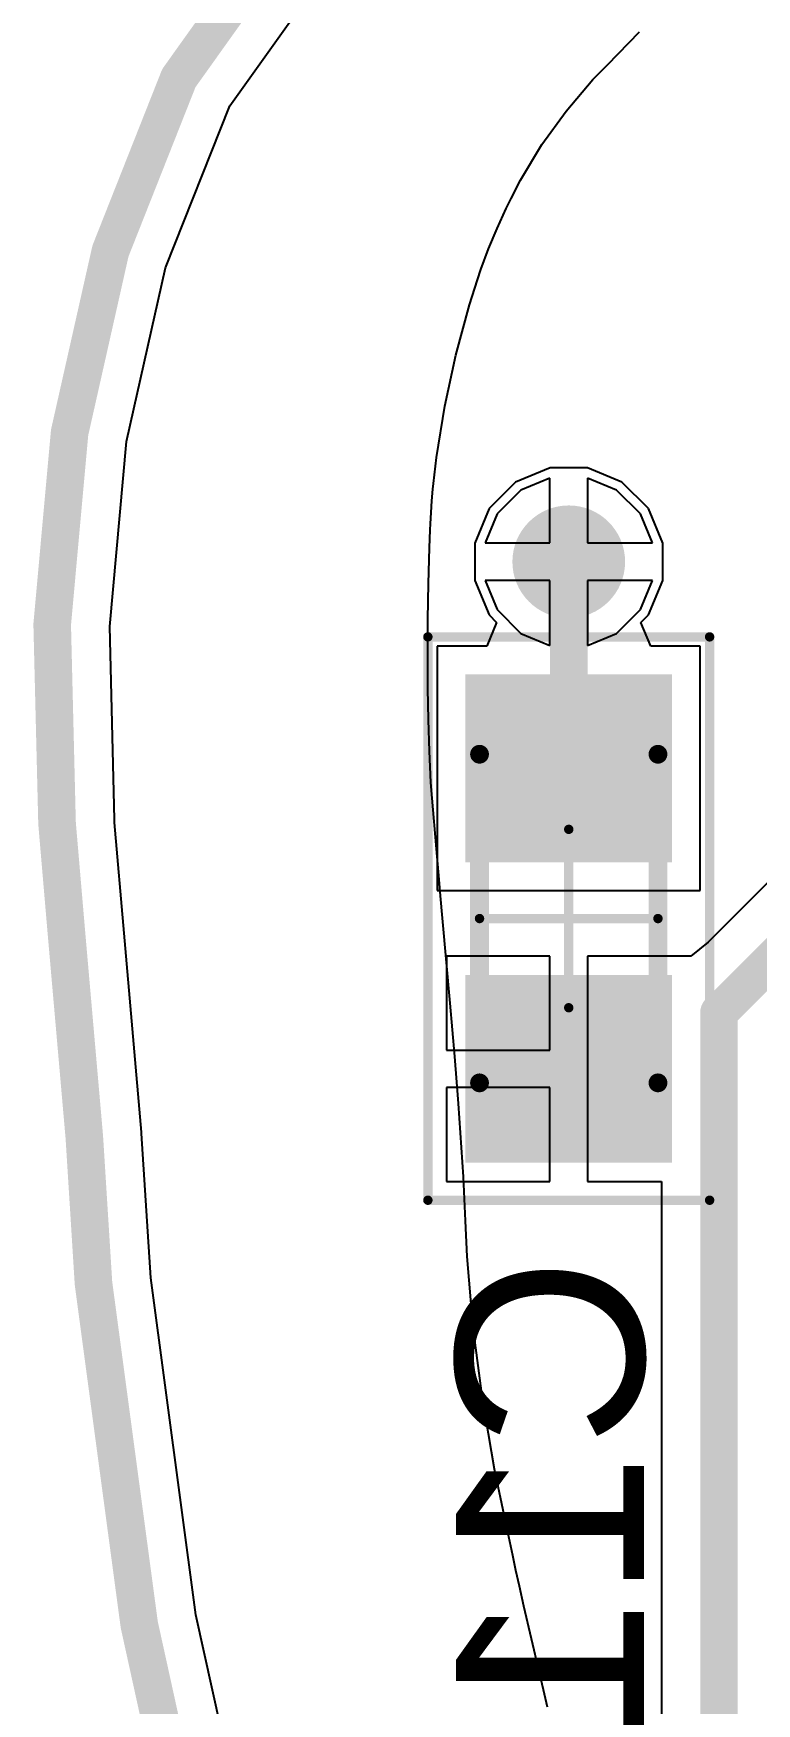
# Model space of a CAD drawing. Header units: inches. Extents: x -30 to 118, y 20 to 51.
# Drawn here: x 19.95 to 23.8, y 32.22 to 41.11 of the extents above; entities that cross this region are included whole.
import ezdxf

# ---------------------------------------------------------------- set-up
doc = ezdxf.new("R2010")
doc.units = ezdxf.units.IN
for name, color, linetype in [('Bottom 3D Body', 216, 'Continuous'), ('Bottom Courtyard', 56, 'Continuous'), ('Bottom Layer', 5, 'Continuous'), ('Bottom Overlay', 54, 'Continuous'), ('Bottom Paste', 16, 'Continuous'), ('Bottom Solder', 6, 'Continuous'), ('Keep-Out Layer', 6, 'Continuous'), ('Mechanical 1', 6, 'Continuous'), ('Top Layer', 1, 'Continuous'), ('Top Overlay', 2, 'Continuous'), ('Via Holes', 16, 'Continuous')]:
    doc.layers.add(name, color=color, linetype=linetype)
doc.styles.add('Arial', font='', dxfattribs={"height": 0.2})
doc.styles.get('Arial').set_extended_font_data('Arial')

# ---------------------------------------------------------------- blocks, each defined once
blk = doc.blocks.new('CAPC0603_1608_55_N_B_596')
at = {"layer": 'Bottom Layer'}
for points in [[(-0.35, 0.5), (-0.35, -0.5), (-1.25, -0.5), (-1.25, 0.5)], [(1.25, 0.5), (1.25, -0.5), (0.35, -0.5), (0.35, 0.5)]]:
    blk.add_hatch(color=5, dxfattribs=at).paths.add_polyline_path(points)
at = {"layer": 'Bottom Paste'}
for points in [[(-0.35, 0.5), (-0.35, -0.5), (-1.25, -0.5), (-1.25, 0.5)], [(1.25, 0.5), (1.25, -0.5), (0.35, -0.5), (0.35, 0.5)]]:
    blk.add_hatch(color=16, dxfattribs=at).paths.add_polyline_path(points)
at = {"layer": 'Bottom Solder'}
for points in [[(-0.3, 0.55), (-0.3, -0.55), (-1.3, -0.55), (-1.3, 0.55)], [(1.3, 0.55), (1.3, -0.55), (0.3, -0.55), (0.3, 0.55)]]:
    blk.add_hatch(color=6, dxfattribs=at).paths.add_polyline_path(points)
at = {"layer": 'Bottom 3D Body'}
for points in [[(-0.875, 0.475, 0.1, 0.1, 0), (-0.875, -0.475, 0.1, 0.1, 0)], [(-0.875, 0.475, 0.1, 0.1, 0), (0.875, 0.475, 0.1, 0.1, 0)], [(0.875, 0.475, 0.1, 0.1, 0), (0.875, -0.475, 0.1, 0.1, 0)], [(-0.875, -0.475, 0.1, 0.1, 0), (0.875, -0.475, 0.1, 0.1, 0)]]:
    blk.add_lwpolyline(points, format="xyseb", dxfattribs=at)
for points in [[(-0.9, 0.475, 0.05, 0.05, 1), (-0.85, 0.475, 0.05, 0.05, 1)], [(-0.9, 0.475, 0.05, 0.05, 1), (-0.85, 0.475, 0.05, 0.05, 1)], [(0.85, 0.475, 0.05, 0.05, 1), (0.9, 0.475, 0.05, 0.05, 1)], [(0.85, 0.475, 0.05, 0.05, 1), (0.9, 0.475, 0.05, 0.05, 1)], [(-0.9, -0.475, 0.05, 0.05, 1), (-0.85, -0.475, 0.05, 0.05, 1)], [(-0.9, -0.475, 0.05, 0.05, 1), (-0.85, -0.475, 0.05, 0.05, 1)], [(0.85, -0.475, 0.05, 0.05, 1), (0.9, -0.475, 0.05, 0.05, 1)], [(0.85, -0.475, 0.05, 0.05, 1), (0.9, -0.475, 0.05, 0.05, 1)]]:
    blk.add_lwpolyline(points, format="xyseb", close=True, dxfattribs=at)
at = {"layer": 'Bottom Courtyard'}
for points in [[(-1.5, 0.75, 0.05, 0.05, 0), (-1.5, -0.75, 0.05, 0.05, 0)], [(-1.5, 0.75, 0.05, 0.05, 0), (1.5, 0.75, 0.05, 0.05, 0)], [(1.5, 0.75, 0.05, 0.05, 0), (1.5, -0.75, 0.05, 0.05, 0)], [(0, 0.475, 0.05, 0.05, 0), (0, -0.475, 0.05, 0.05, 0)], [(-0.475, 0, 0.05, 0.05, 0), (0.475, 0, 0.05, 0.05, 0)], [(-1.5, -0.75, 0.05, 0.05, 0), (1.5, -0.75, 0.05, 0.05, 0)]]:
    blk.add_lwpolyline(points, format="xyseb", dxfattribs=at)
for points in [[(-1.5125, 0.75, 0.025, 0.025, 1), (-1.4875, 0.75, 0.025, 0.025, 1)], [(-1.5125, 0.75, 0.025, 0.025, 1), (-1.4875, 0.75, 0.025, 0.025, 1)], [(1.4875, 0.75, 0.025, 0.025, 1), (1.5125, 0.75, 0.025, 0.025, 1)], [(1.4875, 0.75, 0.025, 0.025, 1), (1.5125, 0.75, 0.025, 0.025, 1)], [(-0.0125, 0.475, 0.025, 0.025, 1), (0.0125, 0.475, 0.025, 0.025, 1)], [(-0.4875, 0, 0.025, 0.025, 1), (-0.4625, 0, 0.025, 0.025, 1)], [(0.4625, 0, 0.025, 0.025, 1), (0.4875, 0, 0.025, 0.025, 1)], [(-0.0125, -0.475, 0.025, 0.025, 1), (0.0125, -0.475, 0.025, 0.025, 1)], [(-1.5125, -0.75, 0.025, 0.025, 1), (-1.4875, -0.75, 0.025, 0.025, 1)], [(-1.5125, -0.75, 0.025, 0.025, 1), (-1.4875, -0.75, 0.025, 0.025, 1)], [(1.4875, -0.75, 0.025, 0.025, 1), (1.5125, -0.75, 0.025, 0.025, 1)], [(1.4875, -0.75, 0.025, 0.025, 1), (1.5125, -0.75, 0.025, 0.025, 1)]]:
    blk.add_lwpolyline(points, format="xyseb", close=True, dxfattribs=at)

msp = doc.modelspace()

# ---------------------------------------------------------------- hatches: boundary and pattern name
at = {"layer": 'Bottom Layer'}
h = msp.add_hatch(color=5, dxfattribs=at)
edge = h.paths.add_edge_path()
edge.add_arc((22.8, 38.3), 0.3, 0, 360)
at = {"layer": 'Top Layer'}
h = msp.add_hatch(color=1, dxfattribs=at)
edge = h.paths.add_edge_path()
edge.add_arc((22.8, 38.3), 0.3, 0, 360)
at = {"layer": 'Via Holes'}
h = msp.add_hatch(color=7, dxfattribs=at)
edge = h.paths.add_edge_path()
edge.add_arc((22.8, 38.3), 0.15, 0, 360)

# ---------------------------------------------------------------- linework, layer by layer
at = {"layer": 'Bottom Layer'}
for p, q in [((20.9951, 40.7285), (21.7809, 41.8303)), ((20.6535, 39.8645), (20.9951, 40.7285)), ((20.4455, 38.9406), (20.6535, 39.8645)), ((20.3562, 37.9561), (20.4455, 38.9406)), ((22.7005, 38.8), (22.5168, 38.7239)), ((22.8995, 38.8), (22.7005, 38.8)), ((23.0832, 38.7239), (22.8995, 38.8)), ((22.5168, 38.7239), (22.3761, 38.5832)), ((23.2239, 38.5832), (23.0832, 38.7239)), ((25.8941, 38.6267), (23.5415, 36.2741)), ((22.3761, 38.5832), (22.3, 38.3995)), ((23.3, 38.3995), (23.2239, 38.5832)), ((22.3, 38.3995), (22.3, 38.2005)), ((23.3, 38.2005), (23.3, 38.3995)), ((22.3, 38.2005), (22.3761, 38.0168)), ((23.2239, 38.0168), (23.3, 38.2005)), ((22.3761, 38.0168), (22.4159, 37.977)), ((23.1841, 37.977), (23.2239, 38.0168)), ((20.3813, 36.9273), (20.3562, 37.9561)), ((22.4159, 37.977), (22.3633, 37.85)), ((23.2367, 37.85), (23.1841, 37.977)), ((22.3633, 37.85), (22.1, 37.85)), ((22.1, 37.85), (22.1, 36.55)), ((23.5, 37.85), (23.2367, 37.85)), ((23.5, 36.55), (23.5, 37.85)), ((20.3825, 36.9111), (20.3813, 36.9273)), ((20.433, 36.3224), (20.3825, 36.9111)), ((22.1, 36.55), (23.5, 36.55)), ((20.5257, 35.2631), (20.433, 36.3224)), ((23.5415, 36.2741), (23.45, 36.2)), ((22.7, 36.2), (22.15, 36.2)), ((22.15, 36.2), (22.15, 35.7)), ((22.7, 35.7), (22.7, 36.2)), ((23.45, 36.2), (22.9, 36.2)), ((22.9, 36.2), (22.9, 35.6)), ((23.45, 36.2), (23.45, 36.2)), ((23.45, 36.2), (23.45, 36.2)), ((22.15, 35.7), (22.7, 35.7)), ((22.9, 35.6), (22.9, 35)), ((22.7, 35.5), (22.15, 35.5)), ((22.15, 35.5), (22.15, 35)), ((22.7, 35), (22.7, 35.5)), ((20.5253, 35.2593), (20.5257, 35.2631)), ((20.5263, 35.2556), (20.5253, 35.2593)), ((20.5745, 34.4869), (20.5263, 35.2556)), ((22.15, 35), (22.7, 35)), ((22.9, 35), (23.2941, 35)), ((23.2941, 35), (23.2941, 30.3)), ((20.815, 32.6928), (20.5745, 34.4869)), ((20.9476, 32.0899), (20.815, 32.6928))]:
    msp.add_line(p, q, dxfattribs=at)
for points in [[(23.6, 35.9, 0.2, 0.2, 0), (26.2, 38.5, 0.2, 0.2, 0)], [(22.8, 37.2, 0.2, 0.2, 0), (22.8, 38.3, 0.2, 0.2, 0)], [(23.6, 30.3, 0.2, 0.2, 0), (23.6, 35.9, 0.2, 0.2, 0)]]:
    msp.add_lwpolyline(points, format="xyseb", dxfattribs=at)
for points in [[(22.75, 38.3, 0.1, 0.1, 1), (22.85, 38.3, 0.1, 0.1, 1)], [(22.75, 37.2, 0.1, 0.1, 1), (22.85, 37.2, 0.1, 0.1, 1)], [(23.55, 35.9, 0.1, 0.1, 1), (23.65, 35.9, 0.1, 0.1, 1)], [(23.55, 35.9, 0.1, 0.1, 1), (23.65, 35.9, 0.1, 0.1, 1)]]:
    msp.add_lwpolyline(points, format="xyseb", close=True, dxfattribs=at)
at = {"layer": 'Keep-Out Layer'}
for points in [[(20.7244, 40.8757, 0.2, 0.2, 0), (21.5578, 42.0444, 0.2, 0.2, 0)], [(20.3603, 39.9549, 0.2, 0.2, 0), (20.7244, 40.8757, 0.2, 0.2, 0)], [(20.1427, 38.9882, 0.2, 0.2, 0), (20.3603, 39.9549, 0.2, 0.2, 0)], [(20.05, 37.9662, 0.2, 0.2, 0), (20.1427, 38.9882, 0.2, 0.2, 0)], [(20.05, 37.9662, 0.2, 0.2, 0), (20.0757, 36.9122, 0.2, 0.2, 0)], [(20.0757, 36.9122, 0.2, 0.2, 0), (20.0776, 36.8866, 0.2, 0.2, 0)], [(20.0776, 36.8866, 0.2, 0.2, 0), (20.1282, 36.2959, 0.2, 0.2, 0)], [(20.1282, 36.2959, 0.2, 0.2, 0), (20.221, 35.2364, 0.2, 0.2, 0)], [(20.221, 35.2364, 0.2, 0.2, 0), (20.2699, 34.457, 0.2, 0.2, 0)], [(20.2699, 34.457, 0.2, 0.2, 0), (20.5135, 32.6395, 0.2, 0.2, 0)], [(20.5135, 32.6395, 0.2, 0.2, 0), (20.6491, 32.023, 0.2, 0.2, 0)]]:
    msp.add_lwpolyline(points, format="xyseb", dxfattribs=at)
for points in [[(20.6744, 40.8757, 0.1, 0.1, 1), (20.7744, 40.8757, 0.1, 0.1, 1)], [(20.6744, 40.8757, 0.1, 0.1, 1), (20.7744, 40.8757, 0.1, 0.1, 1)], [(20.3103, 39.9549, 0.1, 0.1, 1), (20.4103, 39.9549, 0.1, 0.1, 1)], [(20.3103, 39.9549, 0.1, 0.1, 1), (20.4103, 39.9549, 0.1, 0.1, 1)], [(20.0927, 38.9882, 0.1, 0.1, 1), (20.1927, 38.9882, 0.1, 0.1, 1)], [(20.0927, 38.9882, 0.1, 0.1, 1), (20.1927, 38.9882, 0.1, 0.1, 1)], [(20, 37.9662, 0.1, 0.1, 1), (20.1, 37.9662, 0.1, 0.1, 1)], [(20, 37.9662, 0.1, 0.1, 1), (20.1, 37.9662, 0.1, 0.1, 1)], [(20.0257, 36.9122, 0.1, 0.1, 1), (20.1257, 36.9122, 0.1, 0.1, 1)], [(20.0257, 36.9122, 0.1, 0.1, 1), (20.1257, 36.9122, 0.1, 0.1, 1)], [(20.0276, 36.8866, 0.1, 0.1, 1), (20.1276, 36.8866, 0.1, 0.1, 1)], [(20.0276, 36.8866, 0.1, 0.1, 1), (20.1276, 36.8866, 0.1, 0.1, 1)], [(20.0782, 36.2959, 0.1, 0.1, 1), (20.1782, 36.2959, 0.1, 0.1, 1)], [(20.0782, 36.2959, 0.1, 0.1, 1), (20.1782, 36.2959, 0.1, 0.1, 1)], [(20.171, 35.2364, 0.1, 0.1, 1), (20.271, 35.2364, 0.1, 0.1, 1)], [(20.171, 35.2364, 0.1, 0.1, 1), (20.271, 35.2364, 0.1, 0.1, 1)], [(20.2199, 34.457, 0.1, 0.1, 1), (20.3199, 34.457, 0.1, 0.1, 1)], [(20.2199, 34.457, 0.1, 0.1, 1), (20.3199, 34.457, 0.1, 0.1, 1)], [(20.4635, 32.6395, 0.1, 0.1, 1), (20.5635, 32.6395, 0.1, 0.1, 1)], [(20.4635, 32.6395, 0.1, 0.1, 1), (20.5635, 32.6395, 0.1, 0.1, 1)]]:
    msp.add_lwpolyline(points, format="xyseb", close=True, dxfattribs=at)
at = {"layer": 'Mechanical 1'}
for points in [[(20.7244, 40.8757, 0.2, 0.2, 0), (21.5578, 42.0444, 0.2, 0.2, 0)], [(20.3603, 39.9549, 0.2, 0.2, 0), (20.7244, 40.8757, 0.2, 0.2, 0)], [(20.1427, 38.9882, 0.2, 0.2, 0), (20.3603, 39.9549, 0.2, 0.2, 0)], [(20.05, 37.9662, 0.2, 0.2, 0), (20.1427, 38.9882, 0.2, 0.2, 0)], [(20.05, 37.9662, 0.2, 0.2, 0), (20.0757, 36.9122, 0.2, 0.2, 0)], [(20.0757, 36.9122, 0.2, 0.2, 0), (20.0776, 36.8866, 0.2, 0.2, 0)], [(20.0776, 36.8866, 0.2, 0.2, 0), (20.1282, 36.2959, 0.2, 0.2, 0)], [(20.1282, 36.2959, 0.2, 0.2, 0), (20.221, 35.2364, 0.2, 0.2, 0)], [(20.221, 35.2364, 0.2, 0.2, 0), (20.2699, 34.457, 0.2, 0.2, 0)], [(20.2699, 34.457, 0.2, 0.2, 0), (20.5135, 32.6395, 0.2, 0.2, 0)], [(20.5135, 32.6395, 0.2, 0.2, 0), (20.6491, 32.023, 0.2, 0.2, 0)]]:
    msp.add_lwpolyline(points, format="xyseb", dxfattribs=at)
for points in [[(20.6744, 40.8757, 0.1, 0.1, 1), (20.7744, 40.8757, 0.1, 0.1, 1)], [(20.6744, 40.8757, 0.1, 0.1, 1), (20.7744, 40.8757, 0.1, 0.1, 1)], [(20.3103, 39.9549, 0.1, 0.1, 1), (20.4103, 39.9549, 0.1, 0.1, 1)], [(20.3103, 39.9549, 0.1, 0.1, 1), (20.4103, 39.9549, 0.1, 0.1, 1)], [(20.0927, 38.9882, 0.1, 0.1, 1), (20.1927, 38.9882, 0.1, 0.1, 1)], [(20.0927, 38.9882, 0.1, 0.1, 1), (20.1927, 38.9882, 0.1, 0.1, 1)], [(20, 37.9662, 0.1, 0.1, 1), (20.1, 37.9662, 0.1, 0.1, 1)], [(20, 37.9662, 0.1, 0.1, 1), (20.1, 37.9662, 0.1, 0.1, 1)], [(20.0257, 36.9122, 0.1, 0.1, 1), (20.1257, 36.9122, 0.1, 0.1, 1)], [(20.0257, 36.9122, 0.1, 0.1, 1), (20.1257, 36.9122, 0.1, 0.1, 1)], [(20.0276, 36.8866, 0.1, 0.1, 1), (20.1276, 36.8866, 0.1, 0.1, 1)], [(20.0276, 36.8866, 0.1, 0.1, 1), (20.1276, 36.8866, 0.1, 0.1, 1)], [(20.0782, 36.2959, 0.1, 0.1, 1), (20.1782, 36.2959, 0.1, 0.1, 1)], [(20.0782, 36.2959, 0.1, 0.1, 1), (20.1782, 36.2959, 0.1, 0.1, 1)], [(20.171, 35.2364, 0.1, 0.1, 1), (20.271, 35.2364, 0.1, 0.1, 1)], [(20.171, 35.2364, 0.1, 0.1, 1), (20.271, 35.2364, 0.1, 0.1, 1)], [(20.2199, 34.457, 0.1, 0.1, 1), (20.3199, 34.457, 0.1, 0.1, 1)], [(20.2199, 34.457, 0.1, 0.1, 1), (20.3199, 34.457, 0.1, 0.1, 1)], [(20.4635, 32.6395, 0.1, 0.1, 1), (20.5635, 32.6395, 0.1, 0.1, 1)], [(20.4635, 32.6395, 0.1, 0.1, 1), (20.5635, 32.6395, 0.1, 0.1, 1)]]:
    msp.add_lwpolyline(points, format="xyseb", close=True, dxfattribs=at)
at = {"layer": 'Top Layer'}
for p, q in [((20.9951, 40.7285), (21.7809, 41.8303)), ((20.6535, 39.8645), (20.9951, 40.7285)), ((20.4455, 38.9406), (20.6535, 39.8645)), ((20.3562, 37.9561), (20.4455, 38.9406)), ((22.7, 38.7457), (22.5451, 38.6815)), ((22.7, 38.4), (22.7, 38.7457)), ((23.0549, 38.6815), (22.9, 38.7457)), ((22.9, 38.7457), (22.9, 38.4)), ((22.5451, 38.6815), (22.4185, 38.5549)), ((23.1815, 38.5549), (23.0549, 38.6815)), ((22.4185, 38.5549), (22.3543, 38.4)), ((23.2457, 38.4), (23.1815, 38.5549)), ((22.3543, 38.4), (22.7, 38.4)), ((22.9, 38.4), (23.2457, 38.4)), ((22.7, 38.2), (22.3543, 38.2)), ((22.3543, 38.2), (22.4185, 38.0451)), ((22.7, 37.8543), (22.7, 38.2)), ((23.2457, 38.2), (22.9, 38.2)), ((22.9, 38.2), (22.9, 37.8543)), ((23.1815, 38.0451), (23.2457, 38.2)), ((22.4185, 38.0451), (22.5451, 37.9185)), ((23.0549, 37.9185), (23.1815, 38.0451)), ((20.3813, 36.9273), (20.3562, 37.9561)), ((22.5451, 37.9185), (22.7, 37.8543)), ((22.9, 37.8543), (23.0549, 37.9185)), ((20.3825, 36.9111), (20.3813, 36.9273)), ((20.433, 36.3224), (20.3825, 36.9111)), ((20.5257, 35.2631), (20.433, 36.3224)), ((20.5253, 35.2593), (20.5257, 35.2631)), ((20.5263, 35.2556), (20.5253, 35.2593)), ((20.5745, 34.4869), (20.5263, 35.2556)), ((20.815, 32.6928), (20.5745, 34.4869)), ((20.9476, 32.0899), (20.815, 32.6928))]:
    msp.add_line(p, q, dxfattribs=at)
at = {"layer": 'Top Overlay'}
for p, q in [((23.0061, 40.9472), (23.1761, 41.1216)), ((22.9286, 40.8688), (23.0061, 40.9472)), ((22.7862, 40.7004), (22.9286, 40.8688)), ((22.6575, 40.5213), (22.7862, 40.7004)), ((22.5432, 40.3327), (22.6575, 40.5213)), ((22.4936, 40.2342), (22.5432, 40.3327)), ((22.4673, 40.1817), (22.4936, 40.2342)), ((22.4185, 40.075), (22.4673, 40.1817)), ((22.3735, 39.9666), (22.4185, 40.075)), ((22.3324, 39.8567), (22.3735, 39.9666)), ((22.3138, 39.8011), (22.3324, 39.8567)), ((22.2713, 39.6688), (22.3138, 39.8011)), ((22.1994, 39.4005), (22.2713, 39.6688)), ((22.1408, 39.1289), (22.1994, 39.4005)), ((22.0958, 38.8548), (22.1408, 39.1289)), ((22.08, 38.7168), (22.0958, 38.8548)), ((22.0767, 38.6861), (22.08, 38.7168)), ((22.0667, 38.5629), (22.0711, 38.6245)), ((22.0711, 38.6245), (22.0767, 38.6861)), ((22.0634, 38.5012), (22.0667, 38.5629)), ((22.0587, 38.3751), (22.0623, 38.4703)), ((22.0623, 38.4703), (22.0634, 38.5012)), ((22.0535, 38.1846), (22.0587, 38.3751)), ((22.0505, 37.994), (22.0535, 38.1846)), ((22.0497, 37.8035), (22.0505, 37.994)), ((22.0505, 37.7082), (22.0497, 37.8035)), ((22.0502, 37.6248), (22.0505, 37.7082)), ((22.0526, 37.458), (22.0502, 37.6248)), ((22.0505, 37.7082), (22.0505, 37.7082)), ((22.058, 37.2912), (22.0526, 37.458)), ((22.0664, 37.1246), (22.058, 37.2912)), ((22.072, 37.0414), (22.0664, 37.1246)), ((22.096, 36.7711), (22.072, 37.0414)), ((22.1101, 36.608), (22.096, 36.7711)), ((22.1177, 36.5214), (22.1101, 36.608)), ((22.1282, 36.4013), (22.1177, 36.5214)), ((22.1684, 35.9495), (22.1282, 36.4013)), ((22.1932, 35.6646), (22.1684, 35.9495)), ((22.2131, 35.4151), (22.1932, 35.6646)), ((22.219, 35.3372), (22.2131, 35.4151)), ((22.2131, 35.4151), (22.2131, 35.4151)), ((22.2298, 35.1812), (22.219, 35.3372)), ((22.2392, 35.0252), (22.2298, 35.1812)), ((22.2472, 34.869), (22.2392, 35.0252)), ((22.2507, 34.7909), (22.2472, 34.869)), ((22.2592, 34.6008), (22.2507, 34.7909)), ((22.2507, 34.7909), (22.2507, 34.7909)), ((22.2919, 34.2214), (22.2592, 34.6008)), ((22.3404, 33.8438), (22.2919, 34.2214)), ((22.4044, 33.4685), (22.3404, 33.8438)), ((22.4441, 33.2823), (22.4044, 33.4685)), ((22.481, 33.1067), (22.4441, 33.2823)), ((22.5018, 33.0073), (22.481, 33.1067)), ((22.5188, 32.9278), (22.5018, 33.0073)), ((22.5373, 32.8441), (22.5188, 32.9278)), ((22.5614, 32.7385), (22.5373, 32.8441)), ((22.6427, 32.3905), (22.5614, 32.7385)), ((22.6656, 32.2925), (22.6427, 32.3905)), ((22.687, 32.2006), (22.6656, 32.2925))]:
    msp.add_line(p, q, dxfattribs=at)

# ---------------------------------------------------------------- block references
at = {"rotation": 90}
msp.add_blockref('CAPC0603_1608_55_N_B_596', (22.8, 36.4), dxfattribs=at)

# ---------------------------------------------------------------- texts
at = {"layer": 'Bottom Overlay', "style": 'Arial', "text_generation_flag": 2}
msp.add_text('C11', height=1, rotation=90, dxfattribs=at).set_placement((23.2, 34.6))

doc.saveas('drawing.dxf')
